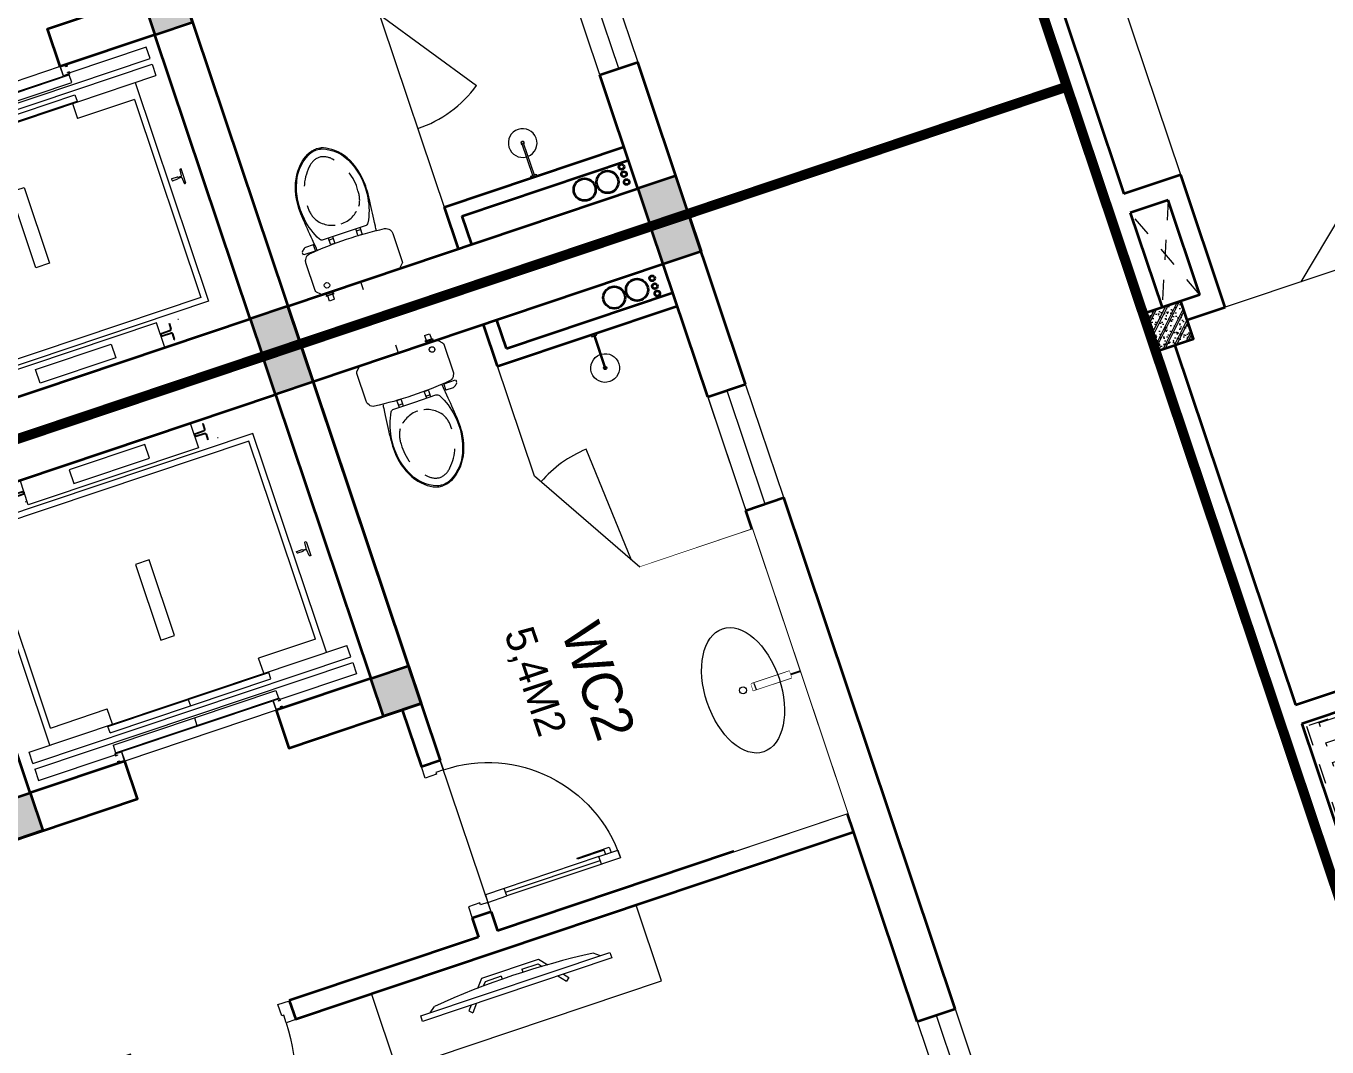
# Model space of a CAD drawing. Header units: metres. Extents: x 568332 to 569219, y 2065964 to 2066430.
# Drawn here: x 568485.88 to 568492.4, y 2066227.71 to 2066232.82 of the extents above; entities that cross this region are included whole.
import ezdxf

# ---------------------------------------------------------------- set-up
doc = ezdxf.new("R2010")
doc.units = ezdxf.units.M
for name, pattern in [('$AUDIT_BAD_LTYPE2', [0]), ('CENTER', [2, 1.25, -0.25, 0.25, -0.25]), ('HIDDEN', [0.375, 0.25, -0.125]), ('X-5M-G-MB PHONGNGU$0$HIDDEN2', [0.1875, 0.125, -0.0625]), ('xref-thap C (mb tang 32-2)$0$HIDDEN', [0.375, 0.25, -0.125])]:
    doc.linetypes.add(name, pattern=pattern)
doc.layers.get('0').update_dxf_attribs({"linetype": 'CONTINUOUS'})
doc.layers.get('DEFPOINTS').update_dxf_attribs({"linetype": 'CONTINUOUS'})
for name, color, linetype, lineweight in [('-CENTER', 143, 'CENTER', 13), ('-CONCRETE', 1, 'CONTINUOUS', 35), ('-DIM', 9, 'CONTINUOUS', 13), ('-DOOR', 137, 'CONTINUOUS', 9), ('-FURNITURE', 46, 'CONTINUOUS', 9), ('-HATCH', 8, 'CONTINUOUS', 5), ('-HIDE', 3, 'HIDDEN', 13), ('-LINE1', 7, 'CONTINUOUS', 18), ('-LINE2', 252, 'CONTINUOUS', 9), ('-STEEL1', 1, 'CONTINUOUS', 35), ('-WALL', 4, 'CONTINUOUS', 35), ('TEXT25', 2, 'CONTINUOUS', 13)]:
    doc.layers.add(name, color=color, linetype=linetype, lineweight=lineweight)
doc.layers.add('-RANH GIOI LO DAT', color=12, linetype='CONTINUOUS')
doc.styles.add('SVN_AVO_thuong', font='')
doc.styles.add('T1', font='', dxfattribs={"height": 200})
doc.styles.get('SVN_AVO_thuong').set_extended_font_data('SVN-Avo')
doc.styles.get('T1').set_extended_font_data('VNgeometric Light')

# ---------------------------------------------------------------- blocks, each defined once
blk = doc.blocks.new('X-5M-DH-2-CORE$0$A$C75E80C28')
at = {"layer": '-LINE2', "linetype": 'Continuous', "ltscale": 2}
for p, q in [((-510.0000099998433, -21.5000000000291), (-510.0000099998579, -50.60000000000582)), ((-506.8000099998899, -21.5000000000291), (-510.0000099998433, -21.5000000000291)), ((-506.8000099998899, -21.5000000000291), (-506.8000099999044, -50.60000000000582)), ((-456.2000100000296, -56.79999999998836), (-500.6000099999364, -56.80000000001746)), ((-456.2000100000441, -60), (-500.600009999951, -60.0000000000291)), ((-453.2000100000441, -63), (-453.2000100000296, -67)), ((-450.0000099998579, -63), (-450.0000099998433, -67)), ((450.0000100000616, -63), (450.0000100000761, -67)), ((453.200010000015, -63), (453.2000100000296, -67)), ((456.2000100000296, -56.79999999998836), (500.6000100000529, -56.79999999998836)), ((456.200010000015, -60), (500.6000100000383, -60)), ((506.8000100001227, -21.5), (510.0000100000761, -21.5)), ((506.8000100001227, -21.5), (506.8000100001082, -50.59999999997672)), ((510.0000100000761, -21.5), (510.0000100000616, -50.59999999997672)), ((-556.8000102631631, -112.4999999912397), (-560.0000102631166, -112.4999999912397)), ((-510.0000099998579, -108.5000000000291), (-510.0000099998433, -79.39999999999418)), ((-506.8000099999044, -108.5000000000291), (-506.8000099998899, -79.39999999999418)), ((-456.2000100000296, -70), (-500.6000099999364, -70.0000000000291)), ((-456.2000100000296, -73.19999999995343), (-500.6000099999364, -73.19999999998254)), ((456.2000100000296, -70), (500.6000100000529, -70)), ((456.2000100000296, -73.19999999995343), (500.6000100000529, -73.19999999995343)), ((456.800009736864, -112.4999999912397), (460.0000097368174, -112.4999999912397)), ((506.8000100001227, -108.5), (506.8000100001227, -79.39999999996508)), ((510.0000100000761, -108.5), (510.0000100000761, -79.39999999996508)), ((-731.0000002632733, -148.9999999649008), (730.9999997367267, -148.9999999649299)), ((-731.0000002698944, -1304.999999934109), (-731.0000002632733, -148.9999999649008)), ((-700.0000002632733, -178.9999999649008), (699.9999997367267, -178.9999999649299)), ((-700.0000002699089, -1224.999999934109), (-700.0000002632733, -178.9999999649008)), ((699.9999997300911, -1224.999999934109), (699.9999997367267, -178.9999999649299)), ((730.9999997301056, -1304.999999934109), (730.9999997367267, -148.9999999649299)), ((-700.0000002699089, -1224.999999934109), (-400.0000002699089, -1224.999999934138)), ((-400.0000002698944, -1304.999999934138), (-400.0000002699089, -1224.999999934138)), ((699.9999997300911, -1224.999999934109), (399.9999997300911, -1224.999999934109)), ((399.9999997301056, -1304.999999934109), (399.9999997300911, -1224.999999934109)), ((839.9999997301056, -1304.999999934109), (-840.0000002698944, -1304.999999934109)), ((-840.0000002698944, -1364.999999934109), (-840.0000002698944, -1304.999999934109)), ((839.9999997301056, -1364.999999934109), (-840.0000002698944, -1364.999999934109)), ((424.9999997301056, -1308.999999934109), (-425.0000002698944, -1308.999999934109)), ((-425.0000002699089, -1342.999999934109), (-425.0000002698944, -1308.999999934109)), ((424.9999997300911, -1342.999999934109), (-425.0000002699089, -1342.999999934109)), ((-2.6989437174052e-07, -1308.999999934109), (-2.699089236557484e-07, -1342.999999934109)), ((424.9999997300911, -1342.999999934109), (424.9999997301056, -1308.999999934109)), ((839.9999997301056, -1364.999999934109), (839.9999997301056, -1304.999999934109)), ((839.9999997301056, -1394.999999934109), (-840.0000002698944, -1394.999999934109)), ((-840.0000002698944, -1394.999999934109), (-840.0000002698944, -1454.999999934109)), ((429.9999997300911, -1405.999999934138), (-430.0000002699089, -1405.999999934109)), ((-430.0000002699089, -1405.999999934109), (-430.0000002698944, -1445.999999934109)), ((-2.699089236557484e-07, -1405.999999934109), (-2.6989437174052e-07, -1445.999999934109)), ((429.9999997300911, -1405.999999934138), (429.9999997301056, -1445.999999934138)), ((839.9999997301056, -1394.999999934109), (839.9999997301056, -1454.999999934109)), ((-840.0000002698944, -1454.999999934109), (-435.0000002698944, -1454.999999934109)), ((-435.0000002698944, -1449.999999934109), (-435.0000002699089, -1459.999999934109)), ((-435.0000002698944, -1449.999999934109), (-400.0000002698944, -1449.999999934138)), ((-435.0000002699089, -1459.999999934109), (-425.0000002699089, -1459.999999934109)), ((-435.0000002698653, -1489.999999934109), (-435.0000002698653, -1499.999999934109)), ((-435.0000002698653, -1489.999999934109), (-425.0000002698653, -1489.999999934109)), ((-433.4000002698012, -1451.599999934086), (-433.4000002698012, -1458.399999934074)), ((-433.4000002698012, -1451.599999934086), (-401.6000002697547, -1451.599999934086)), ((-433.4000002698012, -1458.399999934074), (-425.0000002698944, -1458.399999934074)), ((-433.4000002697721, -1491.599999934086), (-433.4000002697721, -1498.399999934074)), ((-433.4000002697721, -1491.599999934086), (-425.0000002698653, -1491.599999934086)), ((-433.4000002697721, -1498.399999934074), (-401.6000002697256, -1498.399999934074)), ((429.9999997301056, -1445.999999934138), (-430.0000002698944, -1445.999999934109)), ((-425.0000002698944, -1458.399999934074), (-425.0000002699089, -1459.999999934109)), ((-425.0000002698653, -1489.999999934109), (-425.0000002698653, -1491.599999934086)), ((-401.6000002697547, -1451.599999934086), (-401.6000002697256, -1498.399999934074)), ((399.9999997301056, -1449.999999934109), (-400.0000002698944, -1449.999999934138)), ((-400.0000002698944, -1449.999999934138), (-400.0000002698653, -1499.999999934138)), ((399.9999997301056, -1449.999999934109), (399.9999997301347, -1499.999999934109)), ((434.9999997301056, -1449.999999934109), (399.9999997301056, -1449.999999934109)), ((401.5999997301988, -1451.599999934086), (401.5999997302279, -1498.399999934074)), ((433.3999997302453, -1451.599999934086), (401.5999997301988, -1451.599999934086)), ((433.3999997302744, -1498.399999934074), (401.5999997302279, -1498.399999934074)), ((433.3999997302453, -1458.399999934074), (424.9999997301056, -1458.399999934074)), ((424.9999997301056, -1458.399999934074), (424.9999997301056, -1459.999999934109)), ((434.9999997301056, -1459.999999934109), (424.9999997301056, -1459.999999934109)), ((424.9999997301347, -1489.999999934109), (424.9999997301347, -1491.599999934086)), ((434.9999997301347, -1489.999999934109), (424.9999997301347, -1489.999999934109)), ((433.3999997302744, -1491.599999934086), (424.9999997301347, -1491.599999934086)), ((433.3999997302453, -1451.599999934086), (433.3999997302453, -1458.399999934074)), ((433.3999997302744, -1491.599999934086), (433.3999997302744, -1498.399999934074)), ((434.9999997301056, -1449.999999934109), (434.9999997301056, -1459.999999934109)), ((839.9999997301056, -1454.999999934109), (434.9999997301056, -1454.999999934109)), ((434.9999997301347, -1489.999999934109), (434.9999997301347, -1499.999999934109)), ((-435.0000002698653, -1499.999999934109), (-400.0000002698653, -1499.999999934138)), ((434.9999997301347, -1499.999999934109), (399.9999997301347, -1499.999999934109))]:
    blk.add_line(p, q, dxfattribs=at)
for points in [[(-450.0000000000146, 0), (-450, -130), (450, -130), (449.9999999999854, 0)], [(-200, -29), (200.0000000001164, -29), (200.0000000001164, -101), (-200, -101)], [(-36.0000002632587, -583.9999999649008), (35.9999997367413, -583.9999999649008), (35.99999973675585, -983.9999999649008), (-36.00000026324415, -983.9999999649008)]]:
    blk.add_lwpolyline(points, close=True, dxfattribs=at)
for points in [[(-780.0000002632587, -788.9999999649008), (-751.0000002632587, -788.9999999649299, 0.414213562373095), (-750.0000002632733, -787.9999999649008), (-750.0000002632587, -783.9999999649008), (-750.0000002632587, -779.9999999649008, 0.414213562373095), (-751.0000002632733, -778.9999999649299), (-780.0000002632733, -778.9999999649881, -0.2569775838576673), (-784.1207396915852, -781.9399999648449), (-797.9000002631656, -781.939999964874, -0.414213562373095), (-800.9000002631656, -778.939999964874), (-804.0000002632587, -749.4999999649008, 0.414213562373095), (-807.0000002632587, -746.4999999649008), (-812.0000002632587, -746.4999999649008), (-812.0000002632587, -783.9999999649008), (-812.0000002632587, -821.4999999649008), (-807.0000002632587, -821.4999999649008, 0.414213562373095), (-804.0000002632587, -818.4999999649008), (-800.9000002631656, -789.0599999648693, -0.414213562373095), (-797.9000002631656, -786.0599999648693), (-784.1207396915852, -786.0599999648402, -0.2569775838576673), (-780.0000002632587, -788.9999999647553)], [(779.9999997367413, -788.9999999649299), (750.9999997367413, -788.9999999649008, -0.414213562373095), (749.9999997367267, -787.9999999649299), (749.9999997367413, -783.9999999649299), (749.9999997367413, -779.9999999649299, -0.414213562373095), (750.9999997367267, -778.9999999649008), (779.9999997368432, -778.9999999650172, 0.2569775838576673), (784.1207391653006, -781.939999964874), (797.899999736881, -781.9399999648449, 0.414213562373095), (800.899999736881, -778.9399999648449), (803.9999997367413, -749.4999999649008, -0.414213562373095), (806.9999997367413, -746.4999999649008), (811.9999997367413, -746.4999999649008), (811.9999997367413, -783.9999999649008), (811.9999997367413, -821.4999999649008), (806.9999997367413, -821.4999999649008, -0.414213562373095), (803.9999997367413, -818.4999999649008), (800.899999736881, -789.0599999648402, 0.414213562373095), (797.899999736881, -786.0599999648402), (784.1207391653006, -786.0599999648693, 0.2569775838576672), (779.9999997368577, -788.9999999647844)]]:
    blk.add_lwpolyline(points, format="xyb", dxfattribs=at)
for centre, radius, start, end in [((-500.600009999951, -50.60000000000582), 9.400000000001475, 180, 270), ((-500.600009999951, -50.60000000000582), 6.200000000004374, 180, 270), ((-456.2000100000441, -63), 6.19999999999713, 0, 90), ((-456.2000100000441, -63), 3.000000000000045, 0, 90), ((456.200010000015, -63), 6.19999999999713, 90, 180), ((456.200010000015, -63), 3.000000000000045, 90, 180), ((500.6000100000383, -50.59999999997672), 6.200000000004374, 270, 0), ((500.6000100000383, -50.59999999997672), 9.400000000001475, 270, 0), ((-500.6000099999364, -79.39999999999418), 9.399999999997844, 90, 180), ((-500.6000099999364, -79.39999999999418), 6.19999999999734, 90, 180), ((-456.2000100000296, -67), 6.20000000000076, 270, 0), ((-456.2000100000296, -67), 2.999999999999834, 270, 0), ((456.2000100000296, -67), 6.20000000000076, 180, 270), ((456.2000100000296, -67), 2.999999999999834, 180, 270), ((500.6000100000529, -79.39999999996508), 9.399999999997844, 0, 90), ((500.6000100000529, -79.39999999996508), 6.19999999999734, 0, 90)]:
    blk.add_arc(centre, radius, start, end, dxfattribs=at)
blk = doc.blocks.new('A$C5C575821')
at = {"layer": '-CONCRETE'}
h = blk.add_hatch(color=256, dxfattribs=at)
h.dxf.hatch_style = 1
h.paths.add_polyline_path([(-0.00237559899687767, 200.0000000000146), (-0.00237559899687767, 1.455191522836685e-11), (199.9976244010031, 1.455191522836685e-11), (199.9976244010031, 200.0000000000146)])
blk.add_lwpolyline([(-0.00237559899687767, 1.455191522836685e-11), (199.9976244010031, 1.455191522836685e-11), (199.9976244010031, 200.0000000000146), (-0.00237559899687767, 200.0000000000146)], close=True, dxfattribs=at)
blk = doc.blocks.new('A$C3F71457E')
at = {"layer": '-CONCRETE'}
blk.add_lwpolyline([(-8.760252967476845e-09, -100.0000002632005), (0, 400), (-1500, 400.0000000000582), (-1500.00000001755, -1399.999999999942), (-1.754960976541042e-08, -1400), (-7.895869202911854e-08, -900.0000002632005), (199.9999999912397, -900.0000002982852), (199.9999999824504, -1600), (-1700.00000001755, -1600), (-1700, 600), (200, 600), (199.9999999912397, -100.0000002982852), (6.140908226370811e-08, -100.0000002632005)], dxfattribs=at)
at = {"layer": '-LINE1'}
blk.add_line((-7.895869202911854e-08, -900.0000002632005), (-8.760252967476845e-09, -100.0000002632005), dxfattribs=at)
at = {"layer": '-WALL'}
for p in [(-1699.997624401003, 399.9999999999854), (0.00237559899687767, 399.9999999999854), (-1699.997624401081, -1599.999999999959), (0.002375601565972829, -1600.000000021305)]:
    blk.add_blockref('A$C5C575821', p, dxfattribs=at)
at = {"color": 2, "rotation": 90}
blk.add_blockref('X-5M-DH-2-CORE$0$A$C75E80C28', (-1500.00000000876, -499.9999999999418), dxfattribs=at)
blk = doc.blocks.new('shower')
for points in [[(180919.3447017173, -32316.45425928477), (180912.3337561736, -32316.45425928477), (180912.3337561736, -32146.62790954509), (180919.3447017173, -32146.62790954509)], [(180929.3839969719, -32326.62790954066), (180902.2944609144, -32326.62790954066), (180902.2944609144, -32316.45425928477), (180929.3839969719, -32316.45425928477)]]:
    blk.add_lwpolyline(points, close=True)
for radius, start, end in [(72, 272.7906698559544, 267.2093301440456), (8.346062492523743, 294.8355446212717, 245.1644553787283)]:
    blk.add_arc((180915.8392289462, -32146.62790954416), radius, start, end)
blk = doc.blocks.new('A$C18091ED7')
for p, q in [((9.957147995010018e-09, -42.13376978135784), (0, -3.786117304116488e-07)), ((146.1412317672475, -26.59467297248193), (179.181621938591, -26.59467296488583)), ((146.1412317672475, -26.59467297248193), (146.1412317680188, -30.17859706786112)), ((146.1412317680188, -30.17859706786112), (165.7503655985456, -30.17859706340823)), ((153.0594147269658, -36.79204952501459), (146.1412317680188, -30.17859706786112)), ((152.3191092506386, -2.717133611440659e-07), (152.3191092568413, -26.59467297093943)), ((152.3191092506386, -2.717133611440659e-07), (179.1816219322718, -2.654269337654114e-07)), ((153.0594147269658, -36.79204952501459), (165.7503656001572, -36.79204952192958)), ((153.0594147275151, -39.73033438943094), (153.0594147269658, -36.79204952501459)), ((153.0594147275151, -39.73033438943094), (178.4413164740145, -39.73033438349376)), ((153.0594147275151, -39.73033438943094), (178.4413164740145, -39.73033438349376)), ((153.0594147275151, -39.73033438943094), (153.0594147281554, -42.13376974494895)), ((185.3594994290725, -30.17859705851879), (165.7503655985456, -30.17859706340823)), ((178.4413164733487, -36.79204951884458), (165.7503656001572, -36.79204952192958)), ((185.3594994290725, -30.17859705851879), (178.4413164733487, -36.79204951884458)), ((178.4413164733487, -36.79204951884458), (178.4413164740145, -39.73033438349376)), ((178.4413164740145, -39.73033438349376), (178.4413164746547, -42.1337697392446)), ((179.1816219322718, -2.654269337654114e-07), (179.181621938591, -26.59467296488583)), ((179.181621938591, -26.59467296488583), (185.3594994283012, -26.59467296337243)), ((185.3594994283012, -26.59467296337243), (185.3594994290725, -30.17859705851879)), ((167.8691141396885, -259.5142789271486), (228.0810223811895, -259.5142789128586)), ((-83.25994817525861, -267.3592828898691), (-83.259948167517, -299.9634285944048)), ((-83.25994817257379, -278.4883151478134), (-83.25994817046012, -287.6388527823146)), ((-60.91100930959874, -290.0299398849311), (-83.25994816994717, -290.0299398901407)), ((-62.88950393904452, -265.3807882612164), (-81.28145355204106, -265.3807882657275)), ((-60.91100931491019, -267.3592828844266), (-60.91100930728498, -299.9634285889624)), ((60.9110093945892, -267.3592828557594), (60.9110094022144, -299.9634285600623)), ((60.91100939990065, -290.029939856031), (83.25994826024908, -290.0299398510542)), ((62.88950401780676, -265.3807882316178), (81.2814536308033, -265.3807882273395)), ((83.25994825493763, -267.3592828505498), (83.25994826256283, -299.9634285550856)), ((83.25994825750604, -278.488315108727), (83.2599482596197, -287.6388527429954)), ((165.3959958605519, -261.9873972070927), (165.3959958671003, -289.7349902229907)), ((167.8691141472664, -292.2081085020036), (206.7175896017579, -292.2081084926904)), ((230.5541406641933, -274.3229751045001), (230.5541406613593, -261.9873971916386))]:
    blk.add_line(p, q)
for points in [[(230.0000000517721, -218.5046414944518, -0.1374073801801567), (225.4781190853137, -234.6482587013161), (221.7949787454636, -240.7070387715066, -0.2360805181595358), (198.2560902649639, -255.4947853636986, -0.0519608230665726), (-198.2560901437319, -255.4947854572965, -0.236080518165078), (-221.7949786317113, -240.7070388760185), (-225.4781189743626, -234.6482588077488, -0.1374073801809237), (-229.9999999484608, -218.5046416030382), (-229.9999999831671, -71.98694829508895, -0.1989123673786679), (-226.3782021181105, -63.2431547633314), (-208.8906150607545, -45.75556769772083, -0.1989123673792025), (-200.1468215308087, -42.13376982865157), (9.971699910238385e-09, -42.13376978135784), (200.1468215506357, -42.13376973403501, -0.1989123673792025), (208.8906150822841, -45.75556759897154), (226.3782021480001, -63.24315465634572, -0.1989123673791691), (230.0000000170658, -71.98694818626973)], [(144.14367173758, -618.9627606730501, -0.2124047892419209), (26.30999211127346, -734.491494372196, -0.0276853236339062), (-0.5628229983012716, -738.609219571983, -0.0222792448073508), (-26.30999181118386, -734.4914943844487, -0.2124047892421136), (-144.1436714920528, -618.9627607410075, -0.1427957259999892), (-167.2376623962118, -428.0139674870588, -0.0930051380368448), (-127.9331820271946, -309.1271633332653, -0.2564387014614383), (-111.240849547703, -299.9634286007786), (4.746470949612558e-08, -299.9634285748762), (111.2408496426324, -299.9634285482753, -0.2564387014619951), (127.933182126606, -309.1271632729331, -0.0930051380368741), (167.2376625517572, -428.0139674081001, -0.1427957260000456)]]:
    blk.add_lwpolyline(points, format="xyb", close=True)
at = {"linetype": 'xref-thap C (mb tang 32-2)$0$HIDDEN', "ltscale": 100}
blk.add_lwpolyline([(61.00044987679576, -669.0176259216969, -0.1990312026443698), (1.417429302819073e-07, -698.769823720475, -0.1990312026443799), (-61.00044960746891, -669.0176259504806, -0.2189240232571595), (-131.9321382956405, -478.313622940972, -0.1537914605682739), (-112.4681372026971, -403.989815428853, -0.2367011859554165), (5.876427167095244e-08, -347.5870280214876, -0.2367011859554843), (112.4681373467611, -403.9898153757968, -0.1537914605681893), (131.9321384748619, -478.313622878748, -0.2189240232571754)], format="xyb", close=True, dxfattribs=at)
blk.add_circle((165.7503656100234, -78.39166221523192), 13.90362011701458)
for centre, radius, start, end in [((167.8691141402633, -261.9873972065106), 2.473118279571131, 90.00000001354867, 180.0000000133402), ((-81.28145355158267, -267.3592828894034), 1.978494623656905, 90.00000001354867, 180.0000000133402), ((-62.88950393858613, -267.3592828848923), 1.978494623656905, 1.334021322268115e-08, 90.00000001354867), ((62.88950401826514, -267.3592828552937), 1.978494623656905, 90.00000001354867, 180.0000000133402), ((81.28145363126168, -267.3592828510155), 1.978494623656905, 1.334021322268115e-08, 90.00000001354867), ((167.8691141466952, -289.7349902224087), 2.473118279571131, 180.0000000133402, 270.0000000135486), ((206.717589598069, -276.6690117186226), 15.53909677420133, 270.0000000135486, 306.4658507565522), ((168.3527972659103, -224.7572911087773), 80.08895368617857, 306.4658507565522, 320.3122930343796), ((228.0810223845983, -274.3229751050822), 2.473118279571131, 320.3122930343796, 1.334021322268115e-08)]:
    blk.add_arc(centre, radius, start, end)
for points, knots in [([(-155.6468228230951, -259.4535552573798), (-156.6353001506941, -267.2522313103836), (-164.2940232875517, -328.394745314552), (-169.1545302536251, -385.0939582949213), (-183.68571763406, -527.7705276800843), (-135.602968026873, -679.1126648240606), (-50.29344375100118, -735.2493608418445), (-19.70048385594782, -741.0901266933652), (1.531116140540689e-07, -743.6724421556864)], [130.6139379315478, 130.6139379315478, 130.6139379315478, 130.6139379315478, 152.8521090939923, 311.1293507817257, 417.703951170228, 561.3833927516608, 697.6926317810714, 710.812262267882, 710.812262267882, 710.812262267882, 710.812262267882]), ([(155.6468228994709, -259.4535551877343), (156.6353002305841, -267.2522312389628), (164.2940233960289, -328.3947452375724), (169.1545303888706, -385.0939582149149), (183.6857178367027, -527.7705275934422), (135.6029683008201, -679.1126647599449), (50.29344405157826, -735.2493608178338), (19.70048415924612, -741.0901266841101), (1.530679583083838e-07, -743.6724421554536)], [130.613937934949, 130.613937934949, 130.613937934949, 130.613937934949, 152.8521090939923, 311.1293507817257, 417.703951170228, 561.3833927516608, 697.6926317810714, 710.812262267882, 710.812262267882, 710.812262267882, 710.812262267882])]:
    blk.add_open_spline(points, degree=3, knots=knots)
blk = doc.blocks.new('M9-T3')
at = {"layer": '-CONCRETE'}
for centre, radius in [((204378.8786926552, -288335.5634343137, 5.66516857499076e-09), 13), ((204428.0713396469, -288426.0602424114, 5.66516857499076e-09), 55), ((204417.1486796048, -288335.5634343137, 5.66516857499076e-09), 13), ((204458.8980976209, -288335.5634343137, 5.66516857499076e-09), 13), ((204428.0713396469, -288546.9026926167, 5.66516857499076e-09), 55)]:
    blk.add_circle(centre, radius, dxfattribs=at)
at = {"layer": '-DOOR'}
blk.add_lwpolyline([(203207.9324644709, -288092.2598645334), (203907.9324644709, -288092.2598645334), (203907.9324644709, -288292.2598645483), (203207.9324644709, -288292.2598645483)], close=True, dxfattribs=at)
blk.add_lwpolyline([(203907.9324644709, -288192.2598645472), (203207.9324644709, -288192.2598645472)], dxfattribs=at)
at = {"layer": '-FURNITURE'}
for points in [[(203107.8560830608, -288292.2598645603), (203107.8560830608, -289242.2598645532), (204507.932464417, -289242.2598645532)], [(203272.1429643698, -289242.2598645532), (203760.9126447841, -288894.2595779042)]]:
    blk.add_lwpolyline(points, dxfattribs=at)
blk.add_arc((203272.1429643698, -289242.2598645532), 600, 0, 35.45057623988045, dxfattribs=at)
at = {"layer": '-RANH GIOI LO DAT', "linetype": 'HIDDEN', "ltscale": 10, "const_width": 50}
blk.add_lwpolyline([(193707.934840388, -286092.2598633544), (193707.9348408175, -298143.6222648504), (198702.3683189398, -303379.4913623228), (204707.9348412973, -303663.1126303222), (204707.9348404552, -286092.2598633544)], close=True, dxfattribs=at)
at = {"layer": '-WALL'}
for p, q in [((204707.932464417, -288092.2598645602), (203907.932464471, -288092.259864546)), ((203907.9324644709, -288292.2598645483), (203907.932464471, -288092.259864546)), ((204707.932464417, -301039.6950416396), (204707.932464417, -288092.2598645602)), ((204507.932464417, -288292.2598645602), (203907.9324644709, -288292.2598645483)), ((204287.9324644171, -289242.2598645532), (204287.9324644333, -288292.2598645557)), ((204357.9324644171, -289172.2598645532), (204357.9324644333, -288292.2598645557)), ((204507.932464417, -290142.2598645531), (204507.932464417, -288292.2598645602)), ((204357.9324644171, -289172.2598645532), (204507.9324644171, -289172.2598645532)), ((204287.9324644171, -289242.2598645532), (204507.932464417, -289242.2598645532))]:
    blk.add_line(p, q, dxfattribs=at)
at = {"layer": '-FURNITURE'}
for name, p, rotation in [('shower', (171994.9892410231, -469689.1151965549), 90.01066851174387), ('A$C18091ED7', (204550.0662341983, -289757.7219055718), 270)]:
    blk.add_blockref(name, p, dxfattribs=dict(at, rotation=rotation))
at = {"layer": '-WALL'}
blk.add_blockref('A$C5C575821', (204507.9348400522, -288292.2598647652), dxfattribs=at)
at = {"layer": '-WALL', "rotation": 180}
blk.add_blockref('A$C3F71457E', (203007.9324643994, -291742.2598645531), dxfattribs=at)
blk = doc.blocks.new('Sink_Cicle')
blk.add_lwpolyline([(17.49999987077899, -50.00226151314564), (-17.49999987077899, -49.99773848685436), (-17.51615354442038, -252.2967581441626), (17.48384613892995, -252.3012811850058)], close=True)
blk.add_circle((0, -300), 17.5)
at = {"layer": 'DEFPOINTS'}
blk.add_line((0, -100), (0, 0), dxfattribs=at)
blk.add_wipeout([(17.499999870775355, -50.00226151314928), (-17.49999987078263, -49.99773848685436), (-17.516153544427652, -252.29675814416623), (17.48384613892631, -252.3012811850058)])
at = {"layer": '-FURNITURE', "linetype": 'Continuous'}
blk.add_ellipse((0, -300), major_axis=(-325, 0), ratio=0.5846153846153846, dxfattribs=at)
blk.add_line((-17.51421511289664, -237.2967582757119), (17.48578462866135, -237.3012813020032))
blk = doc.blocks.new('*U18')
at = {"linetype": '$AUDIT_BAD_LTYPE2'}
for p, q in [((70, 100), (69.99999999999999, 599.9999999999982)), ((89.99999999999999, 599.9999999999982), (90, 100))]:
    blk.add_line(p, q, dxfattribs=at)
for points in [[(49.99999999999999, 599.9999999999982), (89.99999999999999, 599.9999999999982), (89.99999999999999, 699.9999999999982), (49.99999999999999, 699.9999999999982), (49.99999999999999, 599.9999999999982)], [(49.99999999999999, 602.9059272893337), (50, 100)], [(50, 100), (90, 100), (90, 0), (50, 0), (50, 100)]]:
    blk.add_lwpolyline(points)
for points in [[(118.2698876160139, 494.5156181119073), (118.2698876160139, 664.1349438079906), (89.99999999999999, 664.1349438079906), (89.99999999999999, 635.8650561920058), (112.6159100928053, 635.8650561920058), (112.6159100928053, 494.5156181119073)], [(0, 0), (50, 0), (50, -40), (60, -40), (60, -100.0001724930698), (0, -100.0001724930698)], [(799.9999999999982, 7.105427357601134e-15), (749.9999999999982, 7.105427357601134e-15), (749.9999999999982, -40), (739.9999999999982, -40), (739.9999999999982, -100.0001724930698), (799.9999999999982, -100.0001724930698)]]:
    blk.add_lwpolyline(points, close=True)
at = {"linetype": '$AUDIT_BAD_LTYPE2', "ltscale": 0.3}
blk.add_arc((50, 0), 699.9999999999982, 0, 90, dxfattribs=at)
blk = doc.blocks.new('*U149')
at = {"linetype": '$AUDIT_BAD_LTYPE2'}
for p, q in [((70, 100), (70, 699.9999999999982)), ((90, 699.9999999999982), (90, 100))]:
    blk.add_line(p, q, dxfattribs=at)
for points in [[(50, 699.9999999999982), (90, 699.9999999999982), (90, 799.9999999999982), (50, 799.9999999999982), (50, 699.9999999999982)], [(50, 702.9059272893337), (50, 100)], [(50, 100), (90, 100), (90, 0), (50, 0), (50, 100)]]:
    blk.add_lwpolyline(points)
for points in [[(118.2698876160139, 594.5156181119073), (118.2698876160139, 764.1349438079906), (90, 764.1349438079906), (90, 735.8650561920058), (112.6159100928053, 735.8650561920058), (112.6159100928053, 594.5156181119073)], [(0, 0), (50, 0), (50, -40), (60, -40), (60, -99.99999999999272), (0, -99.99999999999272)], [(899.9999999999982, 1.3252863207713e-28), (849.9999999999982, 1.3252863207713e-28), (849.9999999999982, -40.00000000000001), (839.9999999999982, -40.00000000000001), (839.9999999999982, -99.99999999999272), (899.9999999999982, -99.99999999999272)]]:
    blk.add_lwpolyline(points, close=True)
at = {"linetype": '$AUDIT_BAD_LTYPE2', "ltscale": 0.3}
blk.add_arc((50, 0), 799.9999999999982, 0, 90, dxfattribs=at)
blk = doc.blocks.new('XR.MB.LM123$0$tvi 1')
blk.add_lwpolyline([(28.54445810673496, -2.291926648467779e-10), (28.54445810673496, -999.9999999999964), (-7.275957614183426e-12, -1000), (0, 0)], close=True)
for points in [[(28.54445810680045, -50.31958968611434), (52.37372755713295, -80.86315460130209)], [(-24.09820395050338, -235.5599978379832), (-39.09879504836863, -251.7939635238108)], [(0, -284.7849796677438), (-39.09879504836863, -251.7939635238108)], [(0, -255.9952397129928), (-24.09820395050338, -235.5599978379832)], [(69.66229681991535, -315.0836646851385), (111.1934016081432, -350.2927865858655), (111.193401608034, -649.712917566063), (69.68611289083492, -684.9110379843005)], [(89.09002233762294, -445.7449799550195), (89.09002233762294, -359.9578938602899), (70.91298945683957, -344.6203678706661)], [(89.09002233762294, -445.7449799550195), (73.49991829216015, -445.7449799550232)], [(89.09002233768115, -554.2550200447404), (89.09002233773936, -640.0421061392371), (70.91298945678864, -655.3796321293303)], [(89.09002233768115, -554.2550200447404), (73.49991829216015, -554.2550200447404)], [(0, -715.2150203320198), (-39.09879504836863, -748.2060364759491)], [(-24.09820395050338, -764.4400021620095), (-39.09879504836863, -748.2060364759491)], [(0, -744.004760287), (-24.09820395050338, -764.4400021620095)], [(28.54445810674224, -949.680410313882), (52.37372755713295, -919.1368453984578)]]:
    blk.add_lwpolyline(points)
blk.add_arc((-4025.16618952866, -499.9999999999964), 4099.025185406737, 354.1310878512652, 5.868912148527433)
blk = doc.blocks.new('M26-T3')
at = {"layer": '-CONCRETE'}
for centre, radius in [((196313.7008793354, -620532.930495739, 5.665168574990759e-09), 13), ((196355.4502973557, -620532.9304959774, 5.665168574990759e-09), 13), ((196393.720284462, -620532.9304959774, 5.665168574990759e-09), 13), ((196344.5276374817, -620623.4273040295, 5.665168574990759e-09), 54.99999999999999), ((196344.5276374817, -620744.2697541714, 5.665168574990759e-09), 54.99999999999999)]:
    blk.add_circle(centre, radius, dxfattribs=at)
at = {"layer": '-DOOR'}
for p, q in [((200264.9183146954, -620257.9323740005), (201864.7754132748, -620257.9989278316)), ((200264.9088065624, -620357.9323737621), (201864.7659049034, -620357.9989275932)), ((200264.9088065624, -620457.9323737621), (201864.7659049034, -620457.9989275932))]:
    blk.add_line(p, q, dxfattribs=at)
blk.add_lwpolyline([(197564.791738987, -620257.9500527382), (196964.7797992229, -620257.9500527382), (196964.7797992229, -620457.9500527382), (197564.791738987, -620457.9500527382)], close=True, dxfattribs=at)
blk.add_lwpolyline([(196964.7797992229, -620357.9500527382), (197564.7843732834, -620357.9942288399)], dxfattribs=at)
at = {"layer": '-FURNITURE'}
for points in [[(197064.8468639851, -621407.9500527382), (196264.7797992229, -621407.9500527382), (196264.7797989845, -620457.9500527382), (197664.9139287472, -620457.9500527382), (197664.9139287472, -621052.4865510464)], [(197618.7299110889, -621079.8447141647), (197020.0345277786, -621119.3901078701)]]:
    blk.add_lwpolyline(points, dxfattribs=at)
blk.add_lwpolyline([(199264.9139287472, -623007.9687843323), (199664.9139287472, -623007.9687843323), (199664.9139287472, -621607.9687843323), (199264.9139287472, -621607.9687843323)], close=True, dxfattribs=at)
blk.add_arc((197618.7299110889, -621079.8447141647), 599.9999999999999, 183.7790455474668, 210.641350615755, dxfattribs=at)
at = {"layer": '-LINE2'}
blk.add_line((199064.9139287472, -622307.9500527382), (198264.9139287472, -622307.9500527382), dxfattribs=at)
at = {"layer": '-RANH GIOI LO DAT', "linetype": 'HIDDEN', "ltscale": 10, "const_width": 49.99999999999999}
blk.add_lwpolyline([(196064.78455019, -618257.9500527382), (196064.7845509052, -635828.8028199673), (205064.7845506668, -636253.8403921127), (205064.7845504284, -618257.9500527382)], close=True, dxfattribs=at)
at = {"layer": '-WALL'}
for p, q in [((196964.7797992229, -620257.9500527382), (196064.7797989845, -620257.9500527382)), ((196964.7797992229, -620457.9500527382), (196964.7797992229, -620257.9500527382)), ((197564.7770137787, -620457.9500527382), (197564.791738987, -620257.9500527382)), ((200264.9000337124, -620258.0512247086), (197564.791738987, -620257.9500527382)), ((200264.9000332355, -620458.0512247086), (200264.9000337124, -620258.0512247086)), ((196964.7797992229, -620457.9500527382), (196264.7797989845, -620457.9500527382)), ((196264.7797989845, -620457.9500527382), (196264.7797989845, -622307.9500527382)), ((196414.6665127277, -621337.9500527382), (196414.6665127277, -620460.8830919266)), ((196484.6665124893, -621407.9500527382), (196484.6665124893, -620460.8830919266)), ((200264.9088065624, -620457.9323737621), (197564.7770137787, -620457.9500527382)), ((199164.9139287472, -620457.9500527382), (199164.9139287472, -622307.9500527382)), ((199264.9139287472, -620457.9500527382), (199264.9139285088, -623407.9687843323)), ((196414.6665127277, -621337.9500527382), (196264.6665124893, -621337.9500527382)), ((196484.6665124893, -621407.9500527382), (196264.6665124893, -621407.9500527382)), ((196264.7797989845, -622307.9500527382), (198264.9139287472, -622307.9500527382)), ((198264.9139287472, -622307.9500527382), (198264.9139287472, -622407.9500527382)), ((199064.9139287472, -622307.9500527382), (199064.9139287472, -622407.9500527382)), ((199064.9139287472, -622307.9500527382), (199164.9139287472, -622307.9500527382)), ((197964.9139285088, -622407.9500527382), (198264.9139287472, -622407.9500527382)), ((199064.9139287472, -622407.9500527382), (199164.9139287472, -622407.9500527382)), ((199164.9139287472, -622407.9500527382), (199164.9139289856, -623407.9687843323)), ((199164.9139289856, -623407.9687843323), (199265.4852933884, -623407.9687843323))]:
    blk.add_line(p, q, dxfattribs=at)
blk.add_lwpolyline([(196064.7797989845, -620257.9500527382), (196064.7821745872, -633205.8028199673), (196569.7924158573, -633205.8028197289)], dxfattribs=at)
at = {"layer": '-DOOR', "xscale": -0.9999999999999999}
blk.add_blockref('*U18', (199064.9139287472, -622307.9500527382), dxfattribs=at)
at = {"layer": '-DOOR', "xscale": -0.9999999999999999, "rotation": 270}
blk.add_blockref('*U149', (199265.4852931499, -624307.9687843323), dxfattribs=at)
at = {"layer": '-FURNITURE', "xscale": -0.9999999999999999, "rotation": 270}
blk.add_blockref('shower', (228811.2944221497, -801815.4969668388), dxfattribs=at)
at = {"layer": '-FURNITURE', "rotation": 90.00365773450811}
blk.add_blockref('A$C18091ED7', (196222.6460294724, -621857.9527425766), dxfattribs=at)
at = {"layer": '-FURNITURE', "extrusion": (0, 0, -1), "xscale": -0.9999999999999997, "rotation": 180.0036897224084}
blk.add_blockref('XR.MB.LM123$0$tvi 1', (-199476.0751311779, -622807.9687833786), dxfattribs=at)
at = {"layer": '-WALL', "xscale": -0.9999999999999999}
blk.add_blockref('A$C5C575821', (196264.7797989845, -620457.9500527382), dxfattribs=at)
at = {"layer": '-WALL', "xscale": -1, "rotation": 180}
blk.add_blockref('A$C3F71457E', (197764.9139287472, -623907.9687843323), dxfattribs=at)
at = {"layer": 'TEXT25'}
for s, height, style, p in [('WC2', 200, 'SVN_AVO_thuong', (197842.8849422932, -621529.3739142418)), ('5,4M2', 150, 'T1', (197762.5146021843, -621802.4932870865))]:
    blk.add_text(s, height=height, rotation=1.284075563962397e-06, dxfattribs=dict(at, style=style)).set_placement(p)
blk.add_wipeout([(197664.91392870795, -620457.9500527406), (199164.91392870795, -620457.9500527406), (199164.91392870797, -621057.7190722256), (197664.91392870795, -621052.4865509907)]).dxf.layer = '-FURNITURE'
at = {"layer": '-FURNITURE'}
blk.add_lwpolyline([(197664.9139287472, -621052.4865510464), (197064.8468639851, -621407.9500527382)], dxfattribs=at)
at = {"layer": '-FURNITURE', "rotation": 0.003657734508114177}
blk.add_blockref('Sink_Cicle', (198414.9139237404, -620457.8718285561), dxfattribs=at)
blk = doc.blocks.new('*U205')
at = {"linetype": 'X-5M-G-MB PHONGNGU$0$HIDDEN2'}
for points in [[(0, 600.0000000004657), (0, 0), (1401.697562136169, -4.603379542393737e-10), (1401.697562136169, 600.0000000000053)], [(1381.697562136169, 579.999661371932), (1381.697562136169, 19.99966137193211), (20, 20.00000000046566), (20, 580.0000000004657)], [(1381.697562136169, 286.6991212950142), (1381.697562136169, 313.099121294921), (20, 313.0991212953813), (19.99999859370291, 286.6991212952417)], [(113.7817614636733, 319.1750910408318), (109.4317788550979, 319.1750910408318), (109.4317788550979, 280.441767644881), (113.7817614636733, 280.441767644881)], [(227.7817614636733, 319.1750910407849), (223.4317788550979, 319.1750910407849), (223.4317788550979, 280.4417676448341), (227.7817614636733, 280.4417676448341)], [(341.7817614636733, 319.175091040738), (337.4317788550979, 319.175091040738), (337.4317788550979, 280.4417676447872), (341.7817614636733, 280.4417676447872)], [(455.7817614636733, 319.1750910406911), (451.4317788550979, 319.1750910406911), (451.4317788550979, 280.4417676447403), (455.7817614636733, 280.4417676447403)], [(569.7817614636733, 319.1750910406442), (565.431778855098, 319.1750910406442), (565.431778855098, 280.4417676446934), (569.7817614636733, 280.4417676446934)], [(683.7817614636733, 319.1750910405973), (679.431778855098, 319.1750910405973), (679.431778855098, 280.4417676446465), (683.7817614636733, 280.4417676446465)], [(797.7817614636733, 319.1750910405504), (793.431778855098, 319.1750910405504), (793.431778855098, 280.4417676445996), (797.7817614636733, 280.4417676445996)], [(911.7817614636733, 319.1750910405035), (907.431778855098, 319.1750910405035), (907.431778855098, 280.4417676445527), (911.7817614636733, 280.4417676445527)], [(1025.781761463673, 319.1750910404566), (1021.431778855098, 319.1750910404566), (1021.431778855098, 280.4417676445057), (1025.781761463673, 280.4417676445057)], [(1139.781761463673, 319.1750910404097), (1135.431778855098, 319.1750910404097), (1135.431778855098, 280.4417676444588), (1139.781761463673, 280.4417676444588)], [(1253.781761463673, 319.1750910403628), (1249.431778855098, 319.1750910403628), (1249.431778855098, 280.4417676444119), (1253.781761463673, 280.4417676444119)], [(1367.781761463673, 319.1750910403159), (1363.431778855098, 319.1750910403159), (1363.431778855098, 280.441767644365), (1367.781761463673, 280.441767644365)]]:
    blk.add_lwpolyline(points, close=True, dxfattribs=at)
for points in [[(122.2409142897814, 313.1103512093413), (122.2409142897814, 515.2497102723445), (100.1765458012815, 515.2497102723445), (100.1765458012815, 313.1103512093413)], [(236.2409142897814, 313.1103512092944), (236.2409142897814, 515.2497102722975), (214.1765458012815, 515.2497102722975), (214.1765458012815, 313.1103512092944)], [(350.2409142897814, 313.1103512092475), (350.2409142897814, 515.2497102722507), (328.1765458012815, 515.2497102722507), (328.1765458012815, 313.1103512092475)], [(464.2409142897814, 313.1103512092006), (464.2409142897814, 515.2497102722037), (442.1765458012815, 515.2497102722037), (442.1765458012815, 313.1103512092006)], [(578.2409142897814, 313.1103512091537), (578.2409142897814, 515.2497102721569), (556.1765458012815, 515.2497102721569), (556.1765458012815, 313.1103512091537)], [(692.2409142897814, 313.1103512091068), (692.2409142897814, 515.24971027211), (670.1765458012815, 515.24971027211), (670.1765458012815, 313.1103512091068)], [(806.2409142897814, 313.1103512090599), (806.2409142897814, 515.249710272063), (784.1765458012815, 515.249710272063), (784.1765458012815, 313.1103512090599)], [(920.2409142897814, 313.110351209013), (920.2409142897814, 515.2497102720162), (898.1765458012815, 515.2497102720162), (898.1765458012815, 313.110351209013)], [(1034.240914289781, 313.1103512089661), (1034.240914289781, 515.2497102719692), (1012.176545801281, 515.2497102719692), (1012.176545801281, 313.1103512089661)], [(1148.240914289781, 313.1103512089192), (1148.240914289781, 515.2497102719224), (1126.176545801281, 515.2497102719224), (1126.176545801281, 313.1103512089192)], [(1262.240914289781, 313.1103512088723), (1262.240914289781, 515.2497102718754), (1240.176545801281, 515.2497102718754), (1240.176545801281, 313.1103512088723)], [(1376.240914289781, 313.1103512088254), (1376.240914289781, 515.2497102718285), (1354.176545801281, 515.2497102718285), (1354.176545801281, 313.1103512088254)], [(100.1765458012815, 286.7103512094345), (100.1765458012815, 92.0852110228024), (122.2409142897814, 92.0852110228024), (122.2409142897814, 286.7103512094345)], [(214.1765458012815, 286.7103512093876), (214.1765458012815, 92.08521102275549), (236.2409142897814, 92.08521102275549), (236.2409142897814, 286.7103512093876)], [(328.1765458012815, 286.7103512093407), (328.1765458012815, 92.08521102270858), (350.2409142897814, 92.08521102270858), (350.2409142897814, 286.7103512093407)], [(442.1765458012815, 286.7103512092938), (442.1765458012815, 92.08521102266168), (464.2409142897814, 92.08521102266168), (464.2409142897814, 286.7103512092938)], [(556.1765458012815, 286.7103512092469), (556.1765458012815, 92.08521102261477), (578.2409142897814, 92.08521102261477), (578.2409142897814, 286.7103512092469)], [(670.1765458012815, 286.7103512092), (670.1765458012815, 92.08521102256786), (692.2409142897814, 92.08521102256786), (692.2409142897814, 286.7103512092)], [(784.1765458012815, 286.7103512091531), (784.1765458012815, 92.08521102252095), (806.2409142897814, 92.08521102252095), (806.2409142897814, 286.7103512091531)], [(898.1765458012815, 286.7103512091062), (898.1765458012815, 92.08521102247404), (920.2409142897814, 92.08521102247404), (920.2409142897814, 286.7103512091062)], [(1012.176545801281, 286.7103512090592), (1012.176545801281, 92.08521102242715), (1034.240914289781, 92.08521102242715), (1034.240914289781, 286.7103512090592)], [(1126.176545801281, 286.7103512090123), (1126.176545801281, 92.08521102238024), (1148.240914289781, 92.08521102238024), (1148.240914289781, 286.7103512090123)], [(1240.176545801281, 286.7103512089654), (1240.176545801281, 92.08521102233333), (1262.240914289781, 92.08521102233333), (1262.240914289781, 286.7103512089654)], [(1354.176545801281, 286.7103512089186), (1354.176545801281, 92.08521102228642), (1376.240914289781, 92.08521102228642), (1376.240914289781, 286.7103512089186)]]:
    blk.add_lwpolyline(points, dxfattribs=at)
blk = doc.blocks.new('18x35')
at = {"layer": '-HATCH'}
h = blk.add_hatch(dxfattribs=at)
h.set_pattern_fill('CHAU-01', color=256, scale=10, angle=-1.272221872585407e-14, pattern_type=2)
h.set_pattern_definition([(49.99999999999999, (0, 0), (71.72601826007535, -6.275213498259527), [7.5, -82.5]), (355, (0, 0), (-13.87513336129999, 75.21921337000119), [6, -66]), (100.4514, (5.977167999997619, -0.5229339999999638), (57.85093817140217, 68.94395420609534), [6.374019000000001, -70.1142112]), (46.18419999999998, (0, 20), (106.7241048625644, -16.55190143290183), [11.25, -123.75]), (96.63559999999998, (8.89367449999554, 18.62066930000003), (93.46627055487036, 97.41178709004416), [9.561028799999994, -105.1713]), (351.1842, (0, 20), (93.46619451336275, 97.41186009253245), [9, -99]), (20.99999999999998, (10, 15), (59.69070521184616, -40.2618890665339), [7.5, -82.5]), (326.0000000000001, (10, 15), (24.33153319215819, 72.5150045046853), [6, -66]), (71.45139999999999, (14.97422329999972, 11.64483940000002), (84.022262858149, 32.25304967099522), [6.374019000000001, -70.1142112]), (37.49999999999998, (0, 0), (1.215985531729074, 33.28938538313115), [0, -65.19999999999999, 0, -67, 0, -66.25]), (7.499999999999987, (0, 0), (26.30695374421487, 39.44117118823602), [0, -38.2, 0, -63.7, 0, -25.25]), (327.5, (-22.30000000000291, 0), (53.3822436172409, -2.255487173437988), [0, -25, 0, -78, 0, -103.5]), (317.5, (-32.30000000000291, 0), (58.31861693423862, 10.01049823323176), [0, -32.5, 0, -51.8, 0, -73.5]), (44.99999999999999, (0, 0), (-30.05203820042826, 30.05203820042828), []), (44.99999999999999, (0, 12.25), (-30.05203820042826, 30.05203820042828), [])])
h.paths.add_polyline_path([(96508.03118051568, 47993.04977023201), (96508.03118051568, 47793.04977023201), (96708.03118051568, 47793.04977023201), (96708.03118051568, 47993.04977023201)])
at = {"layer": '-STEEL1'}
blk.add_lwpolyline([(96508.03118051568, 47793.04977023201), (96708.03118051568, 47793.04977023201), (96708.03118051568, 47993.04977023201), (96508.03118051568, 47993.04977023201)], close=True, dxfattribs=at)
blk = doc.blocks.new('M1-T3.1')
at = {"layer": '-CONCRETE', "color": 1, "linetype": 'HIDDEN', "ltscale": 10, "const_width": 50}
blk.add_lwpolyline([(339345.991792275, 50951.97500556499), (345345.9680453291, 50951.97500556491), (345346.0170700845, 30951.99839157377), (339346.0408170305, 30951.99839157377)], close=True, dxfattribs=at)
at = {"layer": '-FURNITURE'}
for p, q in [((343795.8878564846, 43251.27539243252), (345146.323110175, 43251.27539243251)), ((344945.9764449467, 42551.91433822195), (344945.976444919, 41551.74889182752))]:
    blk.add_line(p, q, dxfattribs=at)
blk.add_lwpolyline([(344695.9617583729, 45352.24313581315), (344695.9911333651, 48752.05790940456), (345245.9033508632, 48752.0579092993), (345245.873975871, 45352.24313570789)], close=True, dxfattribs=at)
blk.add_lwpolyline([(343845.8878564846, 43251.27539243252), (343845.8878562741, 42651.27539243252), (344545.8878564846, 43251.2753922218)], dxfattribs=at)
at = {"layer": '-HIDE', "ltscale": 10}
for p, q in [((345045.9764449467, 43152.14418193634), (345246.2111410849, 42652.06120874329)), ((345045.9764449467, 42651.91433822195), (345245.9764449467, 43152.14314272042))]:
    blk.add_line(p, q, dxfattribs=at)
at = {"layer": '-WALL'}
for p, q in [((345345.9729480137, 48951.87497539158), (345346.0088166195, 33951.68456394272)), ((345245.9764451426, 45352.24313576051), (345245.9764458684, 48751.87363573998)), ((344595.8798840748, 45352.24313576051), (345245.9764451426, 45352.24313576051)), ((345245.9764451542, 45252.24313576051), (344595.8798840748, 45252.24313576051)), ((345246.323110175, 43352.15197617424), (345245.9764451542, 45252.24313576051)), ((344945.9764449467, 43252.15197616928), (344945.9764449467, 42551.91433822195)), ((344945.9764449467, 43252.15197616928), (345146.323110175, 43252.1519761754)), ((345045.9764449467, 43152.15197617132), (345045.9764449467, 42651.91433822195)), ((345045.9764449467, 43152.15197617132), (345245.9764449283, 43152.1519761754)), ((345045.9764449467, 42651.91433822194), (345245.9764449467, 42651.91433822195)), ((344945.9764449467, 42551.91433822195), (345245.9764448436, 42551.91433822195)), ((345245.9764448059, 41551.74889180675), (345245.9764448436, 42551.91433822194))]:
    blk.add_line(p, q, dxfattribs=at)
blk.add_lwpolyline([(345245.9764448531, 42651.91433822195), (345245.9764449283, 43152.1519761754)], dxfattribs=at)
at = {"layer": '-FURNITURE', "extrusion": (0, 0, -1), "xscale": 0.916666666665974, "yscale": 0.916666666665974, "zscale": -0.916666666665974, "rotation": 270}
blk.add_blockref('*U205', (-345245.9764458684, 46637.13256771769), dxfattribs=at)
at = {"layer": '-STEEL1'}
blk.add_blockref('18x35', (248638.2919304285, -4641.211593954853), dxfattribs=at)

msp = doc.modelspace()

# ---------------------------------------------------------------- block references
at = {"layer": '-WALL', "color": 2, "true_color": 0xf1eb1f, "xscale": 0.001, "yscale": 0.001, "zscale": 0.001, "rotation": 288.551499728563}
msp.add_blockref('M9-T3', (568697.1939034592, 2066517.613685571), dxfattribs=at)

# ---------------------------------------------------------------- next in the draw order: block references
at = {"layer": '-CENTER', "xscale": 0.001, "yscale": 0.001, "zscale": 0.001, "rotation": 288.5514997315572}
msp.add_blockref('M26-T3', (569014.8495000598, 2066615.100462762), dxfattribs=at)

# ---------------------------------------------------------------- next in the draw order: block references
at = {"layer": '-DIM', "xscale": 0.001, "yscale": 0.001, "zscale": 0.001, "rotation": 198.5500272218371}
msp.add_blockref('M1-T3.1', (568805.1546608612, 2066382.158859588), dxfattribs=at)

doc.saveas('drawing.dxf')
